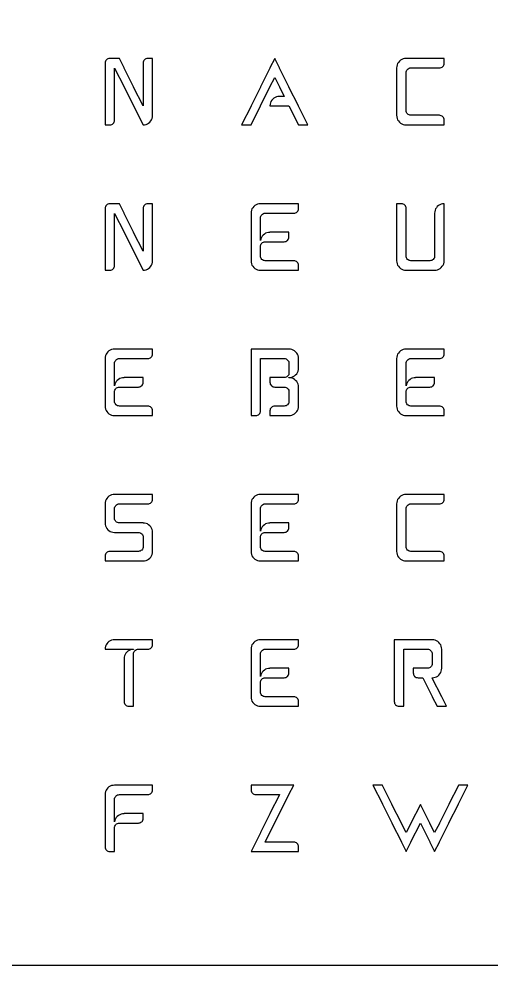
# Model space of a CAD drawing. Header units: millimetres. Extents: x 0 to 500, y 0 to 500.
# Drawn here: x 125.2 to 250, y 0 to 250 of the extents above; entities that cross this region are included whole.
import ezdxf

# ---------------------------------------------------------------- set-up
doc = ezdxf.new("R2010")
doc.units = ezdxf.units.MM
doc.layers.add('Buchstaben', color=7, linetype='Continuous')
doc.layers.add('Frontplatte', color=1, linetype='Continuous')

msp = doc.modelspace()

# ---------------------------------------------------------------- linework, layer by layer
at = {"layer": 'Buchstaben'}
for points in [[(148.0168, 238.3238), (148.0168, 222.0187), (149.271, 222.0187), (149.5184, 222.0407), (149.7511, 222.1069), (149.9692, 222.2171), (150.1725, 222.3714), (150.3268, 222.5601), (150.437, 222.7732), (150.5032, 223.0108), (150.5252, 223.2729), (150.5252, 236.9911), (153.0337, 232.0918), (153.0337, 232.0526), (155.5422, 227.0748), (155.5422, 227.0356), (158.0507, 222.0579), (158.0507, 222.0187), (158.4473, 222.0469), (158.822, 222.1316), (159.1748, 222.2727), (159.5056, 222.4702), (159.8144, 222.7242), (160.0825, 223.0346), (160.291, 223.3701), (160.44, 223.7307), (160.5293, 224.1164), (160.5591, 224.5272), (160.5591, 239.578), (159.3049, 239.578), (159.0428, 239.5535), (158.8052, 239.48), (158.592, 239.3575), (158.4034, 239.186), (158.2491, 238.9999), (158.1388, 238.7941), (158.0727, 238.5687), (158.0507, 238.3238), (158.0507, 227.0748), (155.5422, 231.9742), (155.5422, 232.0526), (153.0337, 236.9911), (153.0337, 237.0695), (151.7795, 239.578), (149.271, 239.578), (149.0089, 239.5535), (148.7713, 239.48), (148.5581, 239.3575), (148.3695, 239.186), (148.2152, 238.9999), (148.105, 238.7941), (148.0388, 238.5687)], [(186.5667, 226.9572), (184.0582, 222.0187), (186.5667, 222.0187), (186.5667, 222.0579), (189.0751, 227.0356), (189.0751, 227.0748), (191.5836, 232.0526), (191.5836, 232.0918), (192.8378, 234.561), (194.0921, 232.0918), (194.0921, 232.0526), (195.3463, 229.5441), (194.0921, 229.5441), (194.0921, 229.5049), (193.6813, 229.4767), (193.2956, 229.392), (192.935, 229.2509), (192.5995, 229.0534), (192.2891, 228.7994), (192.0351, 228.4905), (191.8376, 228.1597), (191.6965, 227.807), (191.6118, 227.4323), (191.5836, 227.0356), (196.6005, 227.0356), (199.109, 222.0579), (199.109, 222.0187), (201.6175, 222.0187), (199.109, 226.9572), (199.109, 227.0356), (196.6005, 231.9742), (196.6005, 232.0526), (194.0921, 236.9911), (194.0921, 237.0695), (192.8378, 239.578), (191.5836, 237.0695), (191.5836, 236.9911), (189.0751, 232.0526), (189.0751, 231.9742), (186.5667, 227.0356)], [(227.5227, 222.0187), (237.5958, 222.0187), (237.5958, 223.2729), (237.5738, 223.5179), (237.5076, 223.7433), (237.3974, 223.949), (237.2431, 224.1352), (237.0398, 224.3067), (236.8217, 224.4292), (236.589, 224.5027), (236.3416, 224.5272), (228.8162, 224.5272), (228.5541, 224.5492), (228.3164, 224.6153), (228.1033, 224.7256), (227.9147, 224.8799), (227.7536, 225.0715), (227.636, 225.2806), (227.5619, 225.507), (227.5619, 236.0505), (227.636, 236.2769), (227.7536, 236.486), (227.9147, 236.6776), (228.1033, 236.849), (228.3164, 236.9715), (228.5541, 237.045), (228.8162, 237.0695), (236.3416, 237.0695), (236.589, 237.0916), (236.8217, 237.1577), (237.0398, 237.2679), (237.2431, 237.4223), (237.3974, 237.6109), (237.5076, 237.824), (237.5738, 238.0616), (237.5958, 238.3238), (237.5958, 239.578), (227.5619, 239.578), (227.5619, 239.5388), (227.1512, 239.5106), (226.7655, 239.4259), (226.4049, 239.2848), (226.0694, 239.0873), (225.759, 238.8333), (225.505, 238.5244), (225.3075, 238.1936), (225.1664, 237.8409), (225.0817, 237.4662), (225.0535, 237.0695), (225.0535, 224.5272), (225.0817, 224.1164), (225.1664, 223.7307), (225.3075, 223.3701), (225.505, 223.0346), (225.759, 222.7242), (226.0678, 222.4702), (226.3986, 222.2727), (226.7514, 222.1316), (227.1261, 222.0469)], [(148.0168, 199.9204), (148.0168, 183.6153), (149.271, 183.6153), (149.5184, 183.6373), (149.7511, 183.7035), (149.9692, 183.8137), (150.1725, 183.968), (150.3268, 184.1567), (150.437, 184.3698), (150.5032, 184.6074), (150.5252, 184.8695), (150.5252, 198.5877), (153.0337, 193.6884), (153.0337, 193.6492), (155.5422, 188.6714), (155.5422, 188.6322), (158.0507, 183.6545), (158.0507, 183.6153), (158.4473, 183.6435), (158.822, 183.7282), (159.1748, 183.8693), (159.5056, 184.0668), (159.8144, 184.3208), (160.0825, 184.6312), (160.291, 184.9667), (160.44, 185.3273), (160.5293, 185.713), (160.5591, 186.1238), (160.5591, 201.1746), (159.3049, 201.1746), (159.0428, 201.1501), (158.8052, 201.0766), (158.592, 200.9541), (158.4034, 200.7826), (158.2491, 200.5965), (158.1388, 200.3907), (158.0727, 200.1653), (158.0507, 199.9204), (158.0507, 188.6714), (155.5422, 193.5708), (155.5422, 193.6492), (153.0337, 198.5877), (153.0337, 198.6661), (151.7795, 201.1746), (149.271, 201.1746), (149.0089, 201.1501), (148.7713, 201.0766), (148.5581, 200.9541), (148.3695, 200.7826), (148.2152, 200.5965), (148.105, 200.3907), (148.0388, 200.1653)], [(189.0359, 183.6153), (199.109, 183.6153), (199.109, 184.8695), (199.087, 185.1145), (199.0208, 185.3399), (198.9106, 185.5456), (198.7563, 185.7318), (198.5529, 185.9033), (198.3349, 186.0258), (198.1022, 186.0993), (197.8548, 186.1238), (190.3294, 186.1238), (190.0672, 186.1458), (189.8296, 186.2119), (189.6165, 186.3222), (189.4279, 186.4765), (189.2667, 186.6681), (189.1492, 186.8772), (189.0751, 187.1036), (189.0751, 190.1216), (189.1492, 190.3481), (189.2667, 190.5571), (189.4279, 190.7487), (189.6165, 190.9202), (189.8296, 191.0427), (190.0672, 191.1162), (190.3294, 191.1407), (195.3463, 191.1407), (195.5937, 191.1627), (195.8264, 191.2289), (196.0445, 191.3391), (196.2478, 191.4935), (196.4021, 191.6821), (196.5124, 191.8952), (196.5785, 192.1328), (196.6005, 192.3949), (196.6005, 193.6492), (191.5836, 193.6492), (191.5836, 193.61), (191.1728, 193.5818), (190.7872, 193.4971), (190.4266, 193.356), (190.0911, 193.1585), (189.7806, 192.9045), (189.5161, 192.5811), (189.3103, 192.2382), (189.1633, 191.8756), (189.0751, 191.4935), (189.0751, 197.647), (189.1492, 197.8735), (189.2667, 198.0825), (189.4279, 198.2742), (189.6165, 198.4456), (189.8296, 198.5681), (190.0672, 198.6416), (190.3294, 198.6661), (197.8548, 198.6661), (198.1022, 198.6882), (198.3349, 198.7543), (198.5529, 198.8645), (198.7563, 199.0189), (198.9106, 199.2075), (199.0208, 199.4206), (199.087, 199.6582), (199.109, 199.9204), (199.109, 201.1746), (189.0751, 201.1746), (189.0751, 201.1354), (188.6644, 201.1072), (188.2787, 201.0225), (187.9181, 200.8814), (187.5826, 200.6839), (187.2722, 200.4299), (187.0182, 200.121), (186.8206, 199.7902), (186.6795, 199.4375), (186.5949, 199.0628), (186.5667, 198.6661), (186.5667, 186.1238), (186.5949, 185.713), (186.6795, 185.3273), (186.8206, 184.9667), (187.0182, 184.6312), (187.2722, 184.3208), (187.581, 184.0668), (187.9118, 183.8693), (188.2646, 183.7282), (188.6393, 183.6435)], [(227.5227, 183.6153), (235.0874, 183.6153), (235.484, 183.6435), (235.8587, 183.7282), (236.2115, 183.8693), (236.5423, 184.0668), (236.8511, 184.3208), (237.1192, 184.6312), (237.3277, 184.9667), (237.4767, 185.3273), (237.566, 185.713), (237.5958, 186.1238), (237.5958, 201.1746), (237.1851, 201.1448), (236.7994, 201.0554), (236.4388, 200.9065), (236.1033, 200.698), (235.7929, 200.4299), (235.5389, 200.121), (235.3413, 199.7902), (235.2002, 199.4375), (235.1156, 199.0628), (235.0874, 198.6661), (235.0874, 187.1036), (235.0133, 186.8772), (234.8957, 186.6681), (234.7346, 186.4765), (234.5313, 186.3222), (234.3133, 186.2119), (234.0805, 186.1458), (233.8331, 186.1238), (228.8162, 186.1238), (228.5541, 186.1458), (228.3164, 186.2119), (228.1033, 186.3222), (227.9147, 186.4765), (227.7536, 186.6681), (227.636, 186.8772), (227.5619, 187.1036), (227.5619, 199.9204), (227.5399, 200.1653), (227.4738, 200.3907), (227.3635, 200.5965), (227.2092, 200.7826), (227.0059, 200.9541), (226.7878, 201.0766), (226.5551, 201.1501), (226.3077, 201.1746), (225.0535, 201.1746), (225.0535, 186.1238), (225.0817, 185.713), (225.1664, 185.3273), (225.3075, 184.9667), (225.505, 184.6312), (225.759, 184.3208), (226.0678, 184.0668), (226.3986, 183.8693), (226.7514, 183.7282), (227.1261, 183.6435)], [(150.486, 145.211), (160.5591, 145.211), (160.5591, 146.4653), (160.5371, 146.7103), (160.4709, 146.9356), (160.3607, 147.1414), (160.2064, 147.3276), (160.003, 147.499), (159.785, 147.6215), (159.5523, 147.695), (159.3049, 147.7195), (151.7795, 147.7195), (151.5174, 147.7416), (151.2797, 147.8077), (151.0666, 147.9179), (150.878, 148.0723), (150.7169, 148.2639), (150.5993, 148.4729), (150.5252, 148.6994), (150.5252, 151.7174), (150.5993, 151.9439), (150.7169, 152.1529), (150.878, 152.3445), (151.0666, 152.516), (151.2797, 152.6385), (151.5174, 152.712), (151.7795, 152.7365), (156.7964, 152.7365), (157.0438, 152.7585), (157.2766, 152.8247), (157.4946, 152.9349), (157.6979, 153.0892), (157.8522, 153.2778), (157.9625, 153.491), (158.0286, 153.7286), (158.0507, 153.9907), (158.0507, 155.2449), (153.0337, 155.2449), (153.0337, 155.2057), (152.6229, 155.1775), (152.2373, 155.0929), (151.8767, 154.9518), (151.5412, 154.7542), (151.2307, 154.5002), (150.9662, 154.1769), (150.7604, 153.8339), (150.6134, 153.4714), (150.5252, 153.0892), (150.5252, 159.2428), (150.5993, 159.4693), (150.7169, 159.6783), (150.878, 159.8699), (151.0666, 160.0414), (151.2797, 160.1639), (151.5174, 160.2374), (151.7795, 160.2619), (159.3049, 160.2619), (159.5523, 160.2839), (159.785, 160.3501), (160.003, 160.4603), (160.2064, 160.6146), (160.3607, 160.8033), (160.4709, 161.0164), (160.5371, 161.254), (160.5591, 161.5161), (160.5591, 162.7703), (150.5252, 162.7703), (150.5252, 162.7312), (150.1145, 162.7029), (149.7288, 162.6183), (149.3682, 162.4772), (149.0327, 162.2796), (148.7223, 162.0256), (148.4683, 161.7168), (148.2707, 161.386), (148.1296, 161.0332), (148.045, 160.6585), (148.0168, 160.2619), (148.0168, 147.7195), (148.045, 147.3088), (148.1296, 146.9231), (148.2707, 146.5625), (148.4683, 146.227), (148.7223, 145.9166), (149.0311, 145.6626), (149.3619, 145.465), (149.7147, 145.3239), (150.0894, 145.2393)], [(195.3463, 147.7195), (192.8378, 147.7195), (192.5757, 147.695), (192.3381, 147.6215), (192.125, 147.499), (191.9364, 147.3276), (191.782, 147.1414), (191.6718, 146.9356), (191.6056, 146.7103), (191.5836, 146.4653), (191.5836, 145.211), (196.6005, 145.211), (196.9972, 145.2393), (197.3719, 145.3239), (197.7247, 145.465), (198.0555, 145.6626), (198.3643, 145.9166), (198.6324, 146.227), (198.8409, 146.5625), (198.9899, 146.9231), (199.0792, 147.3088), (199.109, 147.7195), (199.109, 152.7365), (199.0792, 153.1331), (198.9899, 153.5078), (198.8409, 153.8606), (198.6324, 154.1914), (198.3643, 154.5002), (198.0555, 154.7542), (197.7247, 154.9518), (197.3719, 155.0929), (196.9972, 155.1775), (196.6005, 155.2057), (196.6005, 155.2449), (196.9972, 155.2732), (197.3719, 155.3578), (197.7247, 155.4989), (198.0555, 155.6965), (198.3643, 155.9504), (198.6324, 156.2609), (198.8409, 156.5964), (198.9899, 156.957), (199.0792, 157.3426), (199.109, 157.7534), (199.109, 160.2619), (199.0792, 160.6585), (198.9899, 161.0332), (198.8409, 161.386), (198.6324, 161.7168), (198.3643, 162.0256), (198.0555, 162.2796), (197.7247, 162.4772), (197.3719, 162.6183), (196.9972, 162.7029), (196.6005, 162.7312), (196.6005, 162.7703), (186.5667, 162.7703), (186.5667, 145.211), (187.8209, 145.211), (188.0683, 145.2331), (188.301, 145.2992), (188.519, 145.4095), (188.7224, 145.5638), (188.8767, 145.7524), (188.9869, 145.9655), (189.0531, 146.2032), (189.0751, 146.4653), (189.0751, 160.2619), (195.3463, 160.2619), (195.5937, 160.2374), (195.8264, 160.1639), (196.0445, 160.0414), (196.2478, 159.8699), (196.4089, 159.6783), (196.5265, 159.4693), (196.6005, 159.2428), (196.6005, 156.2248), (196.5265, 155.9983), (196.4089, 155.7893), (196.2478, 155.5977), (196.0445, 155.4434), (195.8264, 155.3331), (195.5937, 155.267), (195.3463, 155.2449), (191.5836, 155.2449), (191.5836, 153.9907), (191.6056, 153.7286), (191.6718, 153.491), (191.782, 153.2778), (191.9364, 153.0892), (192.125, 152.9349), (192.3381, 152.8247), (192.5757, 152.7585), (192.8378, 152.7365), (195.3463, 152.7365), (195.5937, 152.712), (195.8264, 152.6385), (196.0445, 152.516), (196.2478, 152.3445), (196.4089, 152.1529), (196.5265, 151.9439), (196.6005, 151.7174), (196.6005, 148.6994), (196.5265, 148.4729), (196.4089, 148.2639), (196.2478, 148.0723), (196.0445, 147.9179), (195.8264, 147.8077), (195.5937, 147.7416)], [(227.5227, 145.211), (237.5958, 145.211), (237.5958, 146.4653), (237.5738, 146.7103), (237.5076, 146.9356), (237.3974, 147.1414), (237.2431, 147.3276), (237.0398, 147.499), (236.8217, 147.6215), (236.589, 147.695), (236.3416, 147.7195), (228.8162, 147.7195), (228.5541, 147.7416), (228.3164, 147.8077), (228.1033, 147.9179), (227.9147, 148.0723), (227.7536, 148.2639), (227.636, 148.4729), (227.5619, 148.6994), (227.5619, 151.7174), (227.636, 151.9439), (227.7536, 152.1529), (227.9147, 152.3445), (228.1033, 152.516), (228.3164, 152.6385), (228.5541, 152.712), (228.8162, 152.7365), (233.8331, 152.7365), (234.0805, 152.7585), (234.3133, 152.8247), (234.5313, 152.9349), (234.7346, 153.0892), (234.8889, 153.2778), (234.9992, 153.491), (235.0653, 153.7286), (235.0874, 153.9907), (235.0874, 155.2449), (230.0704, 155.2449), (230.0704, 155.2057), (229.6597, 155.1775), (229.274, 155.0929), (228.9134, 154.9518), (228.5779, 154.7542), (228.2675, 154.5002), (228.0029, 154.1769), (227.7971, 153.8339), (227.6501, 153.4714), (227.5619, 153.0892), (227.5619, 159.2428), (227.636, 159.4693), (227.7536, 159.6783), (227.9147, 159.8699), (228.1033, 160.0414), (228.3164, 160.1639), (228.5541, 160.2374), (228.8162, 160.2619), (236.3416, 160.2619), (236.589, 160.2839), (236.8217, 160.3501), (237.0398, 160.4603), (237.2431, 160.6146), (237.3974, 160.8033), (237.5076, 161.0164), (237.5738, 161.254), (237.5958, 161.5161), (237.5958, 162.7703), (227.5619, 162.7703), (227.5619, 162.7312), (227.1512, 162.7029), (226.7655, 162.6183), (226.4049, 162.4772), (226.0694, 162.2796), (225.759, 162.0256), (225.505, 161.7168), (225.3075, 161.386), (225.1664, 161.0332), (225.0817, 160.6585), (225.0535, 160.2619), (225.0535, 147.7195), (225.0817, 147.3088), (225.1664, 146.9231), (225.3075, 146.5625), (225.505, 146.227), (225.759, 145.9166), (226.0678, 145.6626), (226.3986, 145.465), (226.7514, 145.3239), (227.1261, 145.2393)], [(148.0168, 108.0619), (148.0168, 106.8076), (158.0507, 106.8076), (158.4473, 106.8359), (158.822, 106.9205), (159.1748, 107.0616), (159.5056, 107.2592), (159.8144, 107.5131), (160.0825, 107.8236), (160.291, 108.1591), (160.44, 108.5197), (160.5293, 108.9054), (160.5591, 109.3161), (160.5591, 114.3331), (160.5293, 114.7297), (160.44, 115.1044), (160.291, 115.4572), (160.0825, 115.788), (159.8144, 116.0968), (159.5056, 116.3508), (159.1748, 116.5484), (158.822, 116.6895), (158.4473, 116.7741), (158.0507, 116.8023), (158.0507, 116.8415), (151.7795, 116.8415), (151.5174, 116.8636), (151.2797, 116.9297), (151.0666, 117.04), (150.878, 117.1943), (150.7169, 117.3859), (150.5993, 117.5949), (150.5252, 117.8214), (150.5252, 120.8394), (150.5993, 121.0659), (150.7169, 121.2749), (150.878, 121.4665), (151.0666, 121.638), (151.2797, 121.7605), (151.5174, 121.834), (151.7795, 121.8585), (159.3049, 121.8585), (159.5523, 121.8805), (159.785, 121.9467), (160.003, 122.0569), (160.2064, 122.2112), (160.3607, 122.3999), (160.4709, 122.613), (160.5371, 122.8506), (160.5591, 123.1127), (160.5591, 124.3669), (150.5252, 124.3669), (150.5252, 124.3277), (150.1145, 124.2995), (149.7288, 124.2149), (149.3682, 124.0738), (149.0327, 123.8762), (148.7223, 123.6222), (148.4683, 123.3134), (148.2707, 122.9826), (148.1296, 122.6298), (148.045, 122.2551), (148.0168, 121.8585), (148.0168, 116.8415), (148.045, 116.4308), (148.1296, 116.0451), (148.2707, 115.6845), (148.4683, 115.349), (148.7223, 115.0386), (149.0311, 114.7846), (149.3619, 114.587), (149.7147, 114.4459), (150.0894, 114.3613), (150.486, 114.3331), (156.7964, 114.3331), (157.0438, 114.3086), (157.2766, 114.2351), (157.4946, 114.1126), (157.6979, 113.9411), (157.859, 113.7495), (157.9766, 113.5404), (158.0507, 113.314), (158.0507, 110.296), (157.9766, 110.0695), (157.859, 109.8605), (157.6979, 109.6689), (157.4946, 109.5145), (157.2766, 109.4043), (157.0438, 109.3382), (156.7964, 109.3161), (149.271, 109.3161), (149.0089, 109.2916), (148.7713, 109.2181), (148.5581, 109.0956), (148.3695, 108.9242), (148.2152, 108.738), (148.105, 108.5322), (148.0388, 108.3068)], [(189.0359, 106.8076), (199.109, 106.8076), (199.109, 108.0619), (199.087, 108.3068), (199.0208, 108.5322), (198.9106, 108.738), (198.7563, 108.9242), (198.5529, 109.0956), (198.3349, 109.2181), (198.1022, 109.2916), (197.8548, 109.3161), (190.3294, 109.3161), (190.0672, 109.3382), (189.8296, 109.4043), (189.6165, 109.5145), (189.4279, 109.6689), (189.2667, 109.8605), (189.1492, 110.0695), (189.0751, 110.296), (189.0751, 113.314), (189.1492, 113.5404), (189.2667, 113.7495), (189.4279, 113.9411), (189.6165, 114.1126), (189.8296, 114.2351), (190.0672, 114.3086), (190.3294, 114.3331), (195.3463, 114.3331), (195.5937, 114.3551), (195.8264, 114.4212), (196.0445, 114.5315), (196.2478, 114.6858), (196.4021, 114.8744), (196.5124, 115.0876), (196.5785, 115.3252), (196.6005, 115.5873), (196.6005, 116.8415), (191.5836, 116.8415), (191.5836, 116.8023), (191.1728, 116.7741), (190.7872, 116.6895), (190.4266, 116.5484), (190.0911, 116.3508), (189.7806, 116.0968), (189.5161, 115.7735), (189.3103, 115.4305), (189.1633, 115.068), (189.0751, 114.6858), (189.0751, 120.8394), (189.1492, 121.0659), (189.2667, 121.2749), (189.4279, 121.4665), (189.6165, 121.638), (189.8296, 121.7605), (190.0672, 121.834), (190.3294, 121.8585), (197.8548, 121.8585), (198.1022, 121.8805), (198.3349, 121.9467), (198.5529, 122.0569), (198.7563, 122.2112), (198.9106, 122.3999), (199.0208, 122.613), (199.087, 122.8506), (199.109, 123.1127), (199.109, 124.3669), (189.0751, 124.3669), (189.0751, 124.3277), (188.6644, 124.2995), (188.2787, 124.2149), (187.9181, 124.0738), (187.5826, 123.8762), (187.2722, 123.6222), (187.0182, 123.3134), (186.8206, 122.9826), (186.6795, 122.6298), (186.5949, 122.2551), (186.5667, 121.8585), (186.5667, 109.3161), (186.5949, 108.9054), (186.6795, 108.5197), (186.8206, 108.1591), (187.0182, 107.8236), (187.2722, 107.5131), (187.581, 107.2592), (187.9118, 107.0616), (188.2646, 106.9205), (188.6393, 106.8359)], [(227.5227, 106.8076), (237.5958, 106.8076), (237.5958, 108.0619), (237.5738, 108.3068), (237.5076, 108.5322), (237.3974, 108.738), (237.2431, 108.9242), (237.0398, 109.0956), (236.8217, 109.2181), (236.589, 109.2916), (236.3416, 109.3161), (228.8162, 109.3161), (228.5541, 109.3382), (228.3164, 109.4043), (228.1033, 109.5145), (227.9147, 109.6689), (227.7536, 109.8605), (227.636, 110.0695), (227.5619, 110.296), (227.5619, 120.8394), (227.636, 121.0659), (227.7536, 121.2749), (227.9147, 121.4665), (228.1033, 121.638), (228.3164, 121.7605), (228.5541, 121.834), (228.8162, 121.8585), (236.3416, 121.8585), (236.589, 121.8805), (236.8217, 121.9467), (237.0398, 122.0569), (237.2431, 122.2112), (237.3974, 122.3999), (237.5076, 122.613), (237.5738, 122.8506), (237.5958, 123.1127), (237.5958, 124.3669), (227.5619, 124.3669), (227.5619, 124.3277), (227.1512, 124.2995), (226.7655, 124.2149), (226.4049, 124.0738), (226.0694, 123.8762), (225.759, 123.6222), (225.505, 123.3134), (225.3075, 122.9826), (225.1664, 122.6298), (225.0817, 122.2551), (225.0535, 121.8585), (225.0535, 109.3161), (225.0817, 108.9054), (225.1664, 108.5197), (225.3075, 108.1591), (225.505, 107.8236), (225.759, 107.5131), (226.0678, 107.2592), (226.3986, 107.0616), (226.7514, 106.9205), (227.1261, 106.8359)], [(153.3865, 68.757), (153.5751, 68.6027), (153.7882, 68.4924), (154.0258, 68.4263), (154.2879, 68.4042), (155.5422, 68.4042), (155.5422, 82.436), (155.6162, 82.6625), (155.7338, 82.8715), (155.8949, 83.0631), (156.0836, 83.2346), (156.2967, 83.3571), (156.5343, 83.4306), (156.7964, 83.4551), (159.3049, 83.4551), (159.5523, 83.4771), (159.785, 83.5433), (160.003, 83.6535), (160.2064, 83.8078), (160.3607, 83.9964), (160.4709, 84.2096), (160.5371, 84.4472), (160.5591, 84.7093), (160.5591, 85.9635), (150.5252, 85.9635), (150.5252, 85.9243), (150.1145, 85.8961), (149.7288, 85.8115), (149.3682, 85.6704), (149.0327, 85.4728), (148.7223, 85.2188), (148.4683, 84.91), (148.2707, 84.5792), (148.1296, 84.2264), (148.045, 83.8517), (148.0168, 83.4551), (155.5422, 83.4551), (155.5422, 83.4159), (155.1314, 83.3877), (154.7457, 83.303), (154.3851, 83.1619), (154.0496, 82.9643), (153.7392, 82.7104), (153.4852, 82.4015), (153.2877, 82.0707), (153.1466, 81.718), (153.0619, 81.3432), (153.0337, 80.9466), (153.0337, 69.6585), (153.0558, 69.3964), (153.1219, 69.1587), (153.2321, 68.9456)], [(189.0359, 68.4042), (199.109, 68.4042), (199.109, 69.6585), (199.087, 69.9034), (199.0208, 70.1288), (198.9106, 70.3346), (198.7563, 70.5208), (198.5529, 70.6922), (198.3349, 70.8147), (198.1022, 70.8882), (197.8548, 70.9127), (190.3294, 70.9127), (190.0672, 70.9348), (189.8296, 71.0009), (189.6165, 71.1111), (189.4279, 71.2655), (189.2667, 71.4571), (189.1492, 71.6661), (189.0751, 71.8926), (189.0751, 74.9106), (189.1492, 75.137), (189.2667, 75.3461), (189.4279, 75.5377), (189.6165, 75.7092), (189.8296, 75.8317), (190.0672, 75.9052), (190.3294, 75.9297), (195.3463, 75.9297), (195.5937, 75.9517), (195.8264, 76.0178), (196.0445, 76.1281), (196.2478, 76.2824), (196.4021, 76.471), (196.5124, 76.6842), (196.5785, 76.9218), (196.6005, 77.1839), (196.6005, 78.4381), (191.5836, 78.4381), (191.5836, 78.3989), (191.1728, 78.3707), (190.7872, 78.286), (190.4266, 78.1449), (190.0911, 77.9474), (189.7806, 77.6934), (189.5161, 77.3701), (189.3103, 77.0271), (189.1633, 76.6646), (189.0751, 76.2824), (189.0751, 82.436), (189.1492, 82.6625), (189.2667, 82.8715), (189.4279, 83.0631), (189.6165, 83.2346), (189.8296, 83.3571), (190.0672, 83.4306), (190.3294, 83.4551), (197.8548, 83.4551), (198.1022, 83.4771), (198.3349, 83.5433), (198.5529, 83.6535), (198.7563, 83.8078), (198.9106, 83.9964), (199.0208, 84.2096), (199.087, 84.4472), (199.109, 84.7093), (199.109, 85.9635), (189.0751, 85.9635), (189.0751, 85.9243), (188.6644, 85.8961), (188.2787, 85.8115), (187.9181, 85.6704), (187.5826, 85.4728), (187.2722, 85.2188), (187.0182, 84.91), (186.8206, 84.5792), (186.6795, 84.2264), (186.5949, 83.8517), (186.5667, 83.4551), (186.5667, 70.9127), (186.5949, 70.5019), (186.6795, 70.1163), (186.8206, 69.7557), (187.0182, 69.4202), (187.2722, 69.1097), (187.581, 68.8558), (187.9118, 68.6582), (188.2646, 68.5171), (188.6393, 68.4325)], [(224.7791, 68.757), (224.9677, 68.6027), (225.1809, 68.4924), (225.4185, 68.4263), (225.6806, 68.4042), (226.9348, 68.4042), (226.9348, 83.4551), (233.206, 83.4551), (233.4534, 83.4306), (233.6861, 83.3571), (233.9042, 83.2346), (234.1075, 83.0631), (234.2686, 82.8715), (234.3862, 82.6625), (234.4602, 82.436), (234.4602, 79.418), (234.3862, 79.1915), (234.2686, 78.9825), (234.1075, 78.7909), (233.9042, 78.6365), (233.6861, 78.5263), (233.4534, 78.4602), (233.206, 78.4381), (229.4433, 78.4381), (229.4433, 77.1839), (229.4653, 76.9218), (229.5315, 76.6842), (229.6417, 76.471), (229.7961, 76.2824), (229.9847, 76.1281), (230.1978, 76.0178), (230.4354, 75.9517), (230.6975, 75.9297), (231.9518, 75.9297), (234.4602, 70.9519), (234.4602, 70.9127), (235.7145, 68.4042), (238.2229, 68.4042), (236.9687, 70.8343), (236.9687, 70.9127), (234.4602, 75.8513), (234.4602, 75.9297), (234.8569, 75.9579), (235.2316, 76.0425), (235.5843, 76.1836), (235.9152, 76.3812), (236.224, 76.6352), (236.4921, 76.9456), (236.7006, 77.2811), (236.8496, 77.6417), (236.9389, 78.0274), (236.9687, 78.4381), (236.9687, 83.4551), (236.9389, 83.8517), (236.8496, 84.2264), (236.7006, 84.5792), (236.4921, 84.91), (236.224, 85.2188), (235.9152, 85.4728), (235.5843, 85.6704), (235.2316, 85.8115), (234.8569, 85.8961), (234.4602, 85.9243), (234.4602, 85.9635), (224.4264, 85.9635), (224.4264, 69.6585), (224.4484, 69.3964), (224.5145, 69.1587), (224.6248, 68.9456)], [(148.3695, 30.3528), (148.5581, 30.1984), (148.7713, 30.0882), (149.0089, 30.022), (149.271, 30), (150.5252, 30), (150.5252, 36.5063), (150.5993, 36.7328), (150.7169, 36.9418), (150.878, 37.1335), (151.0666, 37.3049), (151.2797, 37.4274), (151.5174, 37.5009), (151.7795, 37.5254), (156.7964, 37.5254), (157.0438, 37.5475), (157.2766, 37.6136), (157.4946, 37.7238), (157.6979, 37.8782), (157.8522, 38.0668), (157.9625, 38.2799), (158.0286, 38.5175), (158.0507, 38.7797), (158.0507, 40.0339), (153.0337, 40.0339), (153.0337, 39.9947), (152.6229, 39.9665), (152.2373, 39.8818), (151.8767, 39.7407), (151.5412, 39.5432), (151.2307, 39.2892), (150.9662, 38.9658), (150.7604, 38.6229), (150.6134, 38.2603), (150.5252, 37.8782), (150.5252, 44.0318), (150.5993, 44.2582), (150.7169, 44.4673), (150.878, 44.6589), (151.0666, 44.8304), (151.2797, 44.9528), (151.5174, 45.0263), (151.7795, 45.0508), (159.3049, 45.0508), (159.5523, 45.0729), (159.785, 45.139), (160.003, 45.2493), (160.2064, 45.4036), (160.3607, 45.5922), (160.4709, 45.8053), (160.5371, 46.043), (160.5591, 46.3051), (160.5591, 47.5593), (150.5252, 47.5593), (150.5252, 47.5201), (150.1145, 47.4919), (149.7288, 47.4072), (149.3682, 47.2661), (149.0327, 47.0686), (148.7223, 46.8146), (148.4683, 46.5057), (148.2707, 46.1749), (148.1296, 45.8222), (148.045, 45.4475), (148.0168, 45.0508), (148.0168, 31.2542), (148.0388, 30.9921), (148.105, 30.7545), (148.2152, 30.5414)], [(189.0751, 34.9386), (186.5667, 30), (199.109, 30), (199.109, 31.2542), (199.087, 31.4992), (199.0208, 31.7246), (198.9106, 31.9303), (198.7563, 32.1165), (198.5529, 32.288), (198.3349, 32.4105), (198.1022, 32.484), (197.8548, 32.5085), (190.3294, 32.5085), (191.5836, 35.0169), (191.5836, 35.0561), (194.0921, 40.0339), (194.0921, 40.0731), (196.6005, 45.0508), (196.6005, 45.09), (197.8548, 47.5593), (186.5667, 47.5593), (186.5667, 46.3051), (186.5887, 46.043), (186.6548, 45.8053), (186.7651, 45.5922), (186.9194, 45.4036), (187.108, 45.2493), (187.3212, 45.139), (187.5588, 45.0729), (187.8209, 45.0508), (194.0921, 45.0508), (194.0921, 44.9724), (191.5836, 40.0339), (191.5836, 39.9555), (189.0751, 35.0169)], [(226.3077, 32.5085), (227.5619, 30), (228.8162, 32.5085), (228.8162, 32.5477), (231.3247, 37.4862), (233.8331, 32.5477), (233.8331, 32.5085), (235.0874, 30), (236.3416, 32.5085), (236.3416, 32.5477), (238.8501, 37.5254), (238.8501, 37.5646), (241.3585, 42.5424), (241.3585, 42.5816), (243.867, 47.5593), (241.3585, 47.5593), (241.3585, 47.4809), (238.8501, 42.5424), (238.8501, 42.464), (236.3416, 37.5254), (236.3416, 37.447), (235.0874, 35.0169), (233.8331, 37.447), (233.8331, 37.5254), (231.3247, 42.464), (228.8162, 37.5254), (228.8162, 37.447), (227.5619, 35.0169), (226.3077, 37.447), (226.3077, 37.5254), (223.7992, 42.464), (223.7992, 42.5424), (221.2908, 47.4809), (221.2908, 47.5593), (218.7823, 47.5593), (221.2908, 42.5816), (221.2908, 42.5424), (223.7992, 37.5646), (223.7992, 37.5254), (226.3077, 32.5477)]]:
    msp.add_lwpolyline(points, close=True, dxfattribs=at)
at = {"layer": 'Frontplatte'}
msp.add_lwpolyline([(0, 0), (500, 0), (500, 500), (0, 500)], close=True, dxfattribs=at)

doc.saveas('drawing.dxf')
